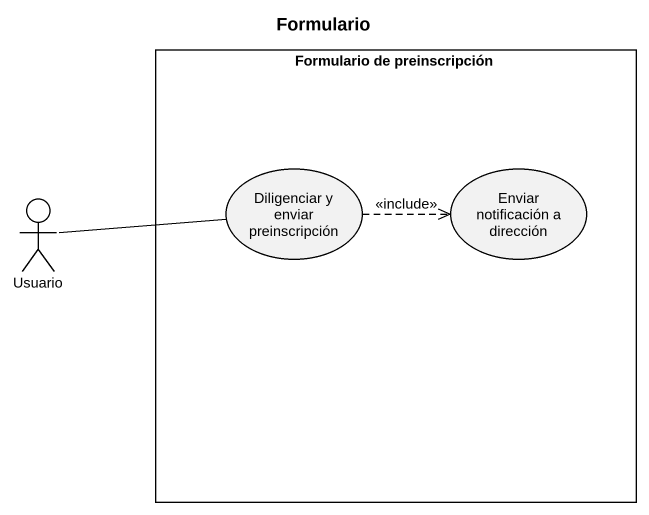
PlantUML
@startuml
title Formulario
rectangle "Formulario de preinscripción" as Formulario_de_preinscripción {
  usecase "Diligenciar y enviar preinscripción" as Diligenciar_y_enviar
  usecase "Enviar notificación a dirección" as Enviar_notificación_a
}
actor Usuario
Diligenciar_y_enviar -left- Usuario
Diligenciar_y_enviar .right.> Enviar_notificación_a : <<include>>
@enduml
